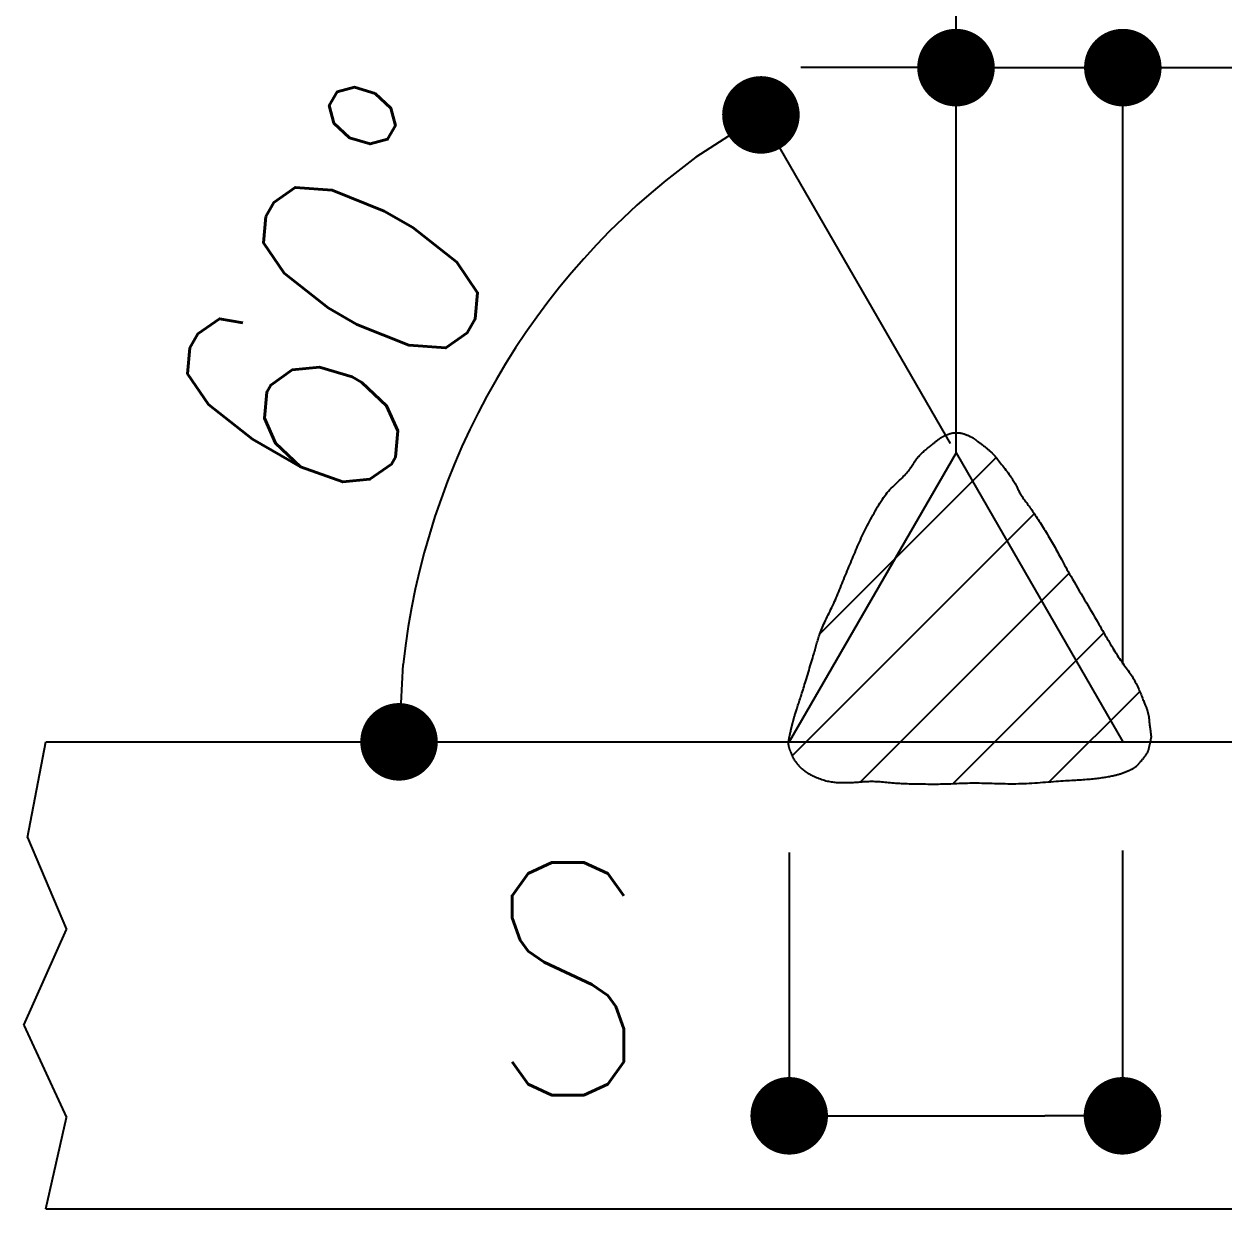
# Model space of a CAD drawing. Header units: millimetres. Extents: x 0 to 18796, y -11 to 7128.
# Drawn here: x 8057.8 to 8181.6, y 5659.2 to 5781.4 of the extents above; entities that cross this region are included whole.
import ezdxf

# ---------------------------------------------------------------- set-up
doc = ezdxf.new("R2010")
doc.units = ezdxf.units.MM
doc.header["$LTSCALE"] = 5
doc.layers.get('0').update_dxf_attribs({"color": 255})
doc.layers.add('寸法', color=4, linetype='Continuous')
doc.layers.add('金物', color=142, linetype='Continuous')
doc.styles.add('04setumei', font='simplex.shx', dxfattribs={"width": 0.7, "height": 2.5, "bigfont": 'extfont2.shx'})

# ---------------------------------------------------------------- blocks, each defined once
blk = doc.blocks.new('_Dot')
at = {"color": 0, "linetype": 'ByBlock', "lineweight": -2}
blk.add_line((-0.5, 0), (-1, 0), dxfattribs=at)
at = {"color": 0, "linetype": 'ByBlock', "const_width": 0.5}
blk.add_lwpolyline([(-0.25, 0, 1), (0.25, 0, 1)], format="xyb", close=True, dxfattribs=at)

msp = doc.modelspace()

# ---------------------------------------------------------------- linework, layer by layer
at = {"layer": '寸法'}
for p, q in [((8145.973, 5776.91), (8137.973, 5776.91)), ((8153.973, 5745.175), (8153.973, 5776.91)), ((8153.973, 5776.91), (8171.182, 5776.91)), ((8171.182, 5715.368), (8171.182, 5776.91)), ((8179.182, 5776.91), (8187.182, 5776.91)), ((8153.415, 5738.142), (8133.847, 5772.033)), ((8153.287, 5739.141), (8153.317, 5739.151)), ((8153.317, 5739.151), (8153.348, 5739.161)), ((8153.348, 5739.161), (8153.378, 5739.17)), ((8153.378, 5739.17), (8153.407, 5739.179)), ((8153.407, 5739.179), (8153.437, 5739.187)), ((8153.437, 5739.187), (8153.467, 5739.195)), ((8153.467, 5739.195), (8153.496, 5739.202)), ((8153.496, 5739.202), (8153.525, 5739.208)), ((8153.525, 5739.208), (8153.554, 5739.214)), ((8153.554, 5739.214), (8153.581, 5739.22)), ((8153.581, 5739.22), (8153.608, 5739.224)), ((8153.608, 5739.224), (8153.635, 5739.228)), ((8153.635, 5739.228), (8153.662, 5739.232)), ((8153.662, 5739.232), (8153.688, 5739.235)), ((8153.688, 5739.235), (8153.715, 5739.238)), ((8153.715, 5739.238), (8153.742, 5739.24)), ((8153.742, 5739.24), (8153.768, 5739.242)), ((8153.768, 5739.242), (8153.796, 5739.244)), ((8153.796, 5739.244), (8153.824, 5739.245)), ((8153.824, 5739.245), (8153.852, 5739.246)), ((8153.852, 5739.246), (8153.88, 5739.247)), ((8153.88, 5739.247), (8153.91, 5739.247)), ((8153.91, 5739.247), (8153.941, 5739.247)), ((8153.941, 5739.247), (8153.973, 5739.247)), ((8153.973, 5739.247), (8154.005, 5739.247)), ((8154.005, 5739.247), (8154.036, 5739.247)), ((8154.036, 5739.247), (8154.068, 5739.247)), ((8154.068, 5739.247), (8154.101, 5739.248)), ((8154.101, 5739.248), (8154.133, 5739.248)), ((8154.133, 5739.248), (8154.166, 5739.248)), ((8154.166, 5739.248), (8154.199, 5739.248)), ((8154.199, 5739.248), (8154.233, 5739.247)), ((8154.233, 5739.247), (8154.267, 5739.246)), ((8154.267, 5739.246), (8154.303, 5739.244)), ((8154.303, 5739.244), (8154.34, 5739.24)), ((8154.34, 5739.24), (8154.378, 5739.236)), ((8154.378, 5739.236), (8154.418, 5739.23)), ((8154.418, 5739.23), (8154.459, 5739.223)), ((8154.459, 5739.223), (8154.501, 5739.215)), ((8154.501, 5739.215), (8154.546, 5739.204)), ((8154.546, 5739.204), (8154.593, 5739.192)), ((8154.593, 5739.192), (8154.642, 5739.178)), ((8154.642, 5739.178), (8154.695, 5739.162)), ((8154.695, 5739.162), (8154.751, 5739.144)), ((8151.31, 5737.878), (8151.394, 5737.946)), ((8151.394, 5737.946), (8151.473, 5738.011)), ((8151.473, 5738.011), (8151.549, 5738.072)), ((8151.549, 5738.072), (8151.619, 5738.13)), ((8151.619, 5738.13), (8151.685, 5738.185)), ((8151.685, 5738.185), (8151.747, 5738.237)), ((8151.747, 5738.237), (8151.806, 5738.285)), ((8151.806, 5738.285), (8151.862, 5738.33)), ((8151.862, 5738.33), (8151.914, 5738.372)), ((8151.914, 5738.372), (8151.965, 5738.412)), ((8151.965, 5738.412), (8152.013, 5738.45)), ((8152.013, 5738.45), (8152.059, 5738.485)), ((8152.059, 5738.485), (8152.103, 5738.518)), ((8152.103, 5738.518), (8152.146, 5738.55)), ((8152.146, 5738.55), (8152.188, 5738.58)), ((8152.188, 5738.58), (8152.228, 5738.609)), ((8152.228, 5738.609), (8152.268, 5738.637)), ((8152.268, 5738.637), (8152.307, 5738.664)), ((8152.307, 5738.664), (8152.346, 5738.691)), ((8152.346, 5738.691), (8152.386, 5738.717)), ((8152.386, 5738.717), (8152.426, 5738.743)), ((8152.426, 5738.743), (8152.465, 5738.768)), ((8152.465, 5738.768), (8152.502, 5738.792)), ((8152.502, 5738.792), (8152.539, 5738.813)), ((8152.539, 5738.813), (8152.573, 5738.833)), ((8152.573, 5738.833), (8152.607, 5738.852)), ((8152.607, 5738.852), (8152.64, 5738.869)), ((8152.64, 5738.869), (8152.672, 5738.885)), ((8152.672, 5738.885), (8152.704, 5738.9)), ((8152.704, 5738.9), (8152.734, 5738.915)), ((8152.734, 5738.915), (8152.764, 5738.928)), ((8152.764, 5738.928), (8152.794, 5738.942)), ((8152.794, 5738.942), (8152.824, 5738.954)), ((8152.824, 5738.954), (8152.854, 5738.967)), ((8152.854, 5738.967), (8152.884, 5738.98)), ((8152.884, 5738.98), (8152.914, 5738.992)), ((8152.914, 5738.992), (8152.945, 5739.005)), ((8152.945, 5739.005), (8152.976, 5739.018)), ((8152.976, 5739.018), (8153.008, 5739.032)), ((8153.008, 5739.032), (8153.039, 5739.045)), ((8153.039, 5739.045), (8153.071, 5739.058)), ((8153.071, 5739.058), (8153.102, 5739.071)), ((8153.102, 5739.071), (8153.133, 5739.083)), ((8153.133, 5739.083), (8153.164, 5739.095)), ((8153.164, 5739.095), (8153.195, 5739.108)), ((8153.195, 5739.108), (8153.226, 5739.119)), ((8153.226, 5739.119), (8153.256, 5739.13)), ((8153.256, 5739.13), (8153.287, 5739.141)), ((8154.751, 5739.144), (8154.81, 5739.125)), ((8154.81, 5739.125), (8154.87, 5739.104)), ((8154.87, 5739.104), (8154.932, 5739.081)), ((8154.932, 5739.081), (8154.995, 5739.058)), ((8154.995, 5739.058), (8155.06, 5739.034)), ((8155.06, 5739.034), (8155.124, 5739.009)), ((8155.124, 5739.009), (8155.188, 5738.983)), ((8155.188, 5738.983), (8155.251, 5738.957)), ((8155.251, 5738.957), (8155.314, 5738.93)), ((8155.314, 5738.93), (8155.375, 5738.904)), ((8155.375, 5738.904), (8155.433, 5738.877)), ((8155.433, 5738.877), (8155.49, 5738.851)), ((8155.49, 5738.851), (8155.543, 5738.825)), ((8155.543, 5738.825), (8155.593, 5738.799)), ((8155.593, 5738.799), (8155.64, 5738.774)), ((8155.64, 5738.774), (8155.684, 5738.749)), ((8155.684, 5738.749), (8155.726, 5738.724)), ((8155.726, 5738.724), (8155.765, 5738.698)), ((8155.765, 5738.698), (8155.802, 5738.673)), ((8155.802, 5738.673), (8155.838, 5738.648)), ((8155.838, 5738.648), (8155.873, 5738.622)), ((8155.873, 5738.622), (8155.907, 5738.596)), ((8155.907, 5738.596), (8155.941, 5738.569)), ((8155.941, 5738.569), (8155.974, 5738.542)), ((8155.974, 5738.542), (8156.008, 5738.514)), ((8156.008, 5738.514), (8156.043, 5738.486)), ((8156.043, 5738.486), (8156.078, 5738.458)), ((8156.078, 5738.458), (8156.115, 5738.428)), ((8156.115, 5738.428), (8156.154, 5738.398)), ((8156.154, 5738.398), (8156.194, 5738.367)), ((8156.194, 5738.367), (8156.237, 5738.335)), ((8156.237, 5738.335), (8156.281, 5738.302)), ((8156.281, 5738.302), (8156.327, 5738.269)), ((8156.327, 5738.269), (8156.373, 5738.236)), ((8156.373, 5738.236), (8156.421, 5738.202)), ((8156.421, 5738.202), (8156.469, 5738.168)), ((8156.469, 5738.168), (8156.518, 5738.134)), ((8156.518, 5738.134), (8156.568, 5738.098)), ((8156.568, 5738.098), (8156.618, 5738.063)), ((8156.618, 5738.063), (8156.669, 5738.026)), ((8156.669, 5738.026), (8156.72, 5737.988)), ((8156.72, 5737.988), (8156.772, 5737.949)), ((8156.772, 5737.949), (8156.825, 5737.909)), ((8153.973, 5737.175), (8136.764, 5707.368)), ((8139.918, 5718.505), (8158.115, 5736.702)), ((8149.973, 5736.635), (8150.047, 5736.726)), ((8150.047, 5736.726), (8150.126, 5736.816)), ((8150.126, 5736.816), (8150.209, 5736.905)), ((8150.209, 5736.905), (8150.295, 5736.994)), ((8150.295, 5736.994), (8150.384, 5737.082)), ((8150.384, 5737.082), (8150.475, 5737.169)), ((8150.475, 5737.169), (8150.569, 5737.255)), ((8150.569, 5737.255), (8150.663, 5737.339)), ((8150.663, 5737.339), (8150.758, 5737.422)), ((8150.758, 5737.422), (8150.853, 5737.503)), ((8150.853, 5737.503), (8150.948, 5737.583)), ((8150.948, 5737.583), (8151.041, 5737.66)), ((8151.041, 5737.66), (8151.133, 5737.735)), ((8151.133, 5737.735), (8151.223, 5737.808)), ((8151.223, 5737.808), (8151.31, 5737.878)), ((8153.973, 5737.175), (8171.182, 5707.368)), ((8156.825, 5737.909), (8156.878, 5737.868)), ((8156.878, 5737.868), (8156.932, 5737.826)), ((8156.932, 5737.826), (8156.986, 5737.783)), ((8156.986, 5737.783), (8157.04, 5737.738)), ((8157.04, 5737.738), (8157.095, 5737.691)), ((8157.095, 5737.691), (8157.148, 5737.645)), ((8157.148, 5737.645), (8157.201, 5737.6)), ((8157.201, 5737.6), (8157.253, 5737.557)), ((8157.253, 5737.557), (8157.305, 5737.514)), ((8157.305, 5737.514), (8157.357, 5737.471)), ((8157.357, 5737.471), (8157.408, 5737.428)), ((8157.408, 5737.428), (8157.461, 5737.383)), ((8157.461, 5737.383), (8157.514, 5737.336)), ((8157.514, 5737.336), (8157.568, 5737.287)), ((8157.568, 5737.287), (8157.625, 5737.234)), ((8157.625, 5737.234), (8157.683, 5737.178)), ((8157.683, 5737.178), (8157.744, 5737.117)), ((8157.744, 5737.117), (8157.807, 5737.051)), ((8157.807, 5737.051), (8157.874, 5736.98)), ((8157.874, 5736.98), (8157.943, 5736.902)), ((8157.943, 5736.902), (8158.017, 5736.818)), ((8158.017, 5736.818), (8158.095, 5736.726)), ((8158.095, 5736.726), (8158.179, 5736.625)), ((8149.149, 5735.431), (8149.23, 5735.542)), ((8149.23, 5735.542), (8149.306, 5735.651)), ((8149.306, 5735.651), (8149.378, 5735.757)), ((8149.378, 5735.757), (8149.446, 5735.862)), ((8149.446, 5735.862), (8149.513, 5735.964)), ((8149.513, 5735.964), (8149.578, 5736.064)), ((8149.578, 5736.064), (8149.642, 5736.163)), ((8149.642, 5736.163), (8149.706, 5736.26)), ((8149.706, 5736.26), (8149.77, 5736.356)), ((8149.77, 5736.356), (8149.835, 5736.45)), ((8149.835, 5736.45), (8149.903, 5736.543)), ((8149.903, 5736.543), (8149.973, 5736.635)), ((8158.179, 5736.625), (8158.27, 5736.513)), ((8158.27, 5736.513), (8158.366, 5736.393)), ((8158.366, 5736.393), (8158.468, 5736.264)), ((8158.468, 5736.264), (8158.574, 5736.129)), ((8158.574, 5736.129), (8158.682, 5735.988)), ((8158.682, 5735.988), (8158.793, 5735.843)), ((8158.793, 5735.843), (8158.906, 5735.695)), ((8158.906, 5735.695), (8159.018, 5735.546)), ((8159.018, 5735.546), (8159.13, 5735.396)), ((8147.865, 5734.09), (8148.005, 5734.22)), ((8148.005, 5734.22), (8148.142, 5734.349)), ((8148.142, 5734.349), (8148.276, 5734.475)), ((8148.276, 5734.475), (8148.406, 5734.599)), ((8148.406, 5734.599), (8148.531, 5734.722)), ((8148.531, 5734.722), (8148.651, 5734.843)), ((8148.651, 5734.843), (8148.765, 5734.964)), ((8148.765, 5734.964), (8148.871, 5735.084)), ((8148.871, 5735.084), (8148.971, 5735.202)), ((8148.971, 5735.202), (8149.063, 5735.318)), ((8149.063, 5735.318), (8149.149, 5735.431)), ((8159.13, 5735.396), (8159.239, 5735.247)), ((8159.239, 5735.247), (8159.347, 5735.1)), ((8159.347, 5735.1), (8159.451, 5734.956)), ((8159.451, 5734.956), (8159.55, 5734.817)), ((8159.55, 5734.817), (8159.644, 5734.683)), ((8159.644, 5734.683), (8159.731, 5734.557)), ((8159.731, 5734.557), (8159.81, 5734.439)), ((8159.81, 5734.439), (8159.882, 5734.329)), ((8159.882, 5734.329), (8159.948, 5734.224)), ((8159.948, 5734.224), (8160.006, 5734.124)), ((8146.752, 5732.91), (8146.884, 5733.073)), ((8146.884, 5733.073), (8147.019, 5733.231)), ((8147.019, 5733.231), (8147.158, 5733.385)), ((8147.158, 5733.385), (8147.298, 5733.534)), ((8147.298, 5733.534), (8147.44, 5733.678)), ((8147.44, 5733.678), (8147.582, 5733.819)), ((8147.582, 5733.819), (8147.724, 5733.956)), ((8147.724, 5733.956), (8147.865, 5734.09)), ((8160.006, 5734.124), (8160.06, 5734.028)), ((8160.06, 5734.028), (8160.109, 5733.937)), ((8160.109, 5733.937), (8160.155, 5733.848)), ((8160.155, 5733.848), (8160.198, 5733.761)), ((8160.198, 5733.761), (8160.24, 5733.676)), ((8160.24, 5733.676), (8160.28, 5733.591)), ((8160.28, 5733.591), (8160.32, 5733.508)), ((8160.32, 5733.508), (8160.361, 5733.423)), ((8160.361, 5733.423), (8160.403, 5733.337)), ((8160.403, 5733.337), (8160.448, 5733.249)), ((8160.448, 5733.249), (8160.496, 5733.159)), ((8160.496, 5733.159), (8160.549, 5733.066)), ((8160.549, 5733.066), (8160.605, 5732.969)), ((8160.605, 5732.969), (8160.668, 5732.867)), ((8145.878, 5731.595), (8146.001, 5731.799)), ((8146.001, 5731.799), (8146.124, 5731.999)), ((8146.124, 5731.999), (8146.249, 5732.194)), ((8146.249, 5732.194), (8146.374, 5732.383)), ((8146.374, 5732.383), (8146.499, 5732.565)), ((8146.499, 5732.565), (8146.624, 5732.741)), ((8146.624, 5732.741), (8146.752, 5732.91)), ((8160.668, 5732.867), (8160.735, 5732.762)), ((8160.735, 5732.762), (8160.805, 5732.658)), ((8160.805, 5732.658), (8160.877, 5732.552)), ((8160.877, 5732.552), (8160.951, 5732.446)), ((8160.951, 5732.446), (8161.027, 5732.339)), ((8161.027, 5732.339), (8161.104, 5732.231)), ((8161.104, 5732.231), (8161.184, 5732.121)), ((8161.184, 5732.121), (8161.265, 5732.01)), ((8161.265, 5732.01), (8161.348, 5731.897)), ((8161.348, 5731.897), (8161.433, 5731.781)), ((8161.433, 5731.781), (8161.518, 5731.663)), ((8137.069, 5705.921), (8162.049, 5730.901)), ((8145.163, 5730.313), (8145.279, 5730.53)), ((8145.279, 5730.53), (8145.397, 5730.747)), ((8145.397, 5730.747), (8145.515, 5730.962)), ((8145.515, 5730.962), (8145.635, 5731.176)), ((8145.635, 5731.176), (8145.756, 5731.387)), ((8145.756, 5731.387), (8145.878, 5731.595)), ((8161.518, 5731.663), (8161.605, 5731.542)), ((8161.605, 5731.542), (8161.694, 5731.419)), ((8161.694, 5731.419), (8161.783, 5731.292)), ((8161.783, 5731.292), (8161.873, 5731.161)), ((8161.873, 5731.161), (8161.965, 5731.027)), ((8161.965, 5731.027), (8162.057, 5730.889)), ((8162.057, 5730.889), (8162.15, 5730.747)), ((8162.15, 5730.747), (8162.246, 5730.601)), ((8162.246, 5730.601), (8162.344, 5730.452)), ((8144.608, 5729.24), (8144.715, 5729.451)), ((8144.715, 5729.451), (8144.824, 5729.664)), ((8144.824, 5729.664), (8144.935, 5729.879)), ((8144.935, 5729.879), (8145.048, 5730.096)), ((8145.048, 5730.096), (8145.163, 5730.313)), ((8162.344, 5730.452), (8162.443, 5730.298)), ((8162.443, 5730.298), (8162.545, 5730.142)), ((8162.545, 5730.142), (8162.647, 5729.983)), ((8162.647, 5729.983), (8162.751, 5729.821)), ((8162.751, 5729.821), (8162.856, 5729.656)), ((8162.856, 5729.656), (8162.962, 5729.489)), ((8162.962, 5729.489), (8163.068, 5729.321)), ((8163.068, 5729.321), (8163.174, 5729.15)), ((8144.011, 5727.975), (8144.106, 5728.187)), ((8144.106, 5728.187), (8144.202, 5728.399)), ((8144.202, 5728.399), (8144.301, 5728.61)), ((8144.301, 5728.61), (8144.401, 5728.821)), ((8144.401, 5728.821), (8144.503, 5729.031)), ((8144.503, 5729.031), (8144.608, 5729.24)), ((8163.174, 5729.15), (8163.28, 5728.979)), ((8163.28, 5728.979), (8163.387, 5728.806)), ((8163.387, 5728.806), (8163.493, 5728.632)), ((8163.493, 5728.632), (8163.598, 5728.457)), ((8163.598, 5728.457), (8163.703, 5728.282)), ((8163.703, 5728.282), (8163.806, 5728.106)), ((8163.806, 5728.106), (8163.907, 5727.933)), ((8143.464, 5726.697), (8143.554, 5726.911)), ((8143.554, 5726.911), (8143.643, 5727.124)), ((8143.643, 5727.124), (8143.734, 5727.337)), ((8143.734, 5727.337), (8143.825, 5727.55)), ((8143.825, 5727.55), (8143.917, 5727.762)), ((8143.917, 5727.762), (8144.011, 5727.975)), ((8163.907, 5727.933), (8164.005, 5727.761)), ((8164.005, 5727.761), (8164.1, 5727.591)), ((8164.1, 5727.591), (8164.194, 5727.423)), ((8164.194, 5727.423), (8164.286, 5727.254)), ((8164.286, 5727.254), (8164.378, 5727.084)), ((8164.378, 5727.084), (8164.471, 5726.912)), ((8164.471, 5726.912), (8164.563, 5726.738)), ((8142.927, 5725.42), (8143.017, 5725.633)), ((8143.017, 5725.633), (8143.107, 5725.846)), ((8143.107, 5725.846), (8143.197, 5726.058)), ((8143.197, 5726.058), (8143.286, 5726.271)), ((8143.286, 5726.271), (8143.375, 5726.484)), ((8143.375, 5726.484), (8143.464, 5726.697)), ((8164.563, 5726.738), (8164.658, 5726.561)), ((8164.658, 5726.561), (8164.756, 5726.38)), ((8164.756, 5726.38), (8164.855, 5726.194)), ((8164.855, 5726.194), (8164.959, 5726.002)), ((8164.959, 5726.002), (8165.067, 5725.803)), ((8165.067, 5725.803), (8165.18, 5725.597)), ((8165.18, 5725.597), (8165.298, 5725.383)), ((8142.398, 5724.127), (8142.485, 5724.343)), ((8142.485, 5724.343), (8142.572, 5724.559)), ((8142.572, 5724.559), (8142.66, 5724.776)), ((8142.66, 5724.776), (8142.748, 5724.991)), ((8142.748, 5724.991), (8142.837, 5725.206)), ((8142.837, 5725.206), (8142.927, 5725.42)), ((8144.12, 5703.237), (8165.647, 5724.765)), ((8165.298, 5725.383), (8165.423, 5725.159)), ((8165.423, 5725.159), (8165.555, 5724.926)), ((8165.555, 5724.926), (8165.696, 5724.679)), ((8165.696, 5724.679), (8165.846, 5724.417)), ((8165.846, 5724.417), (8166.004, 5724.142)), ((8141.879, 5722.846), (8141.965, 5723.056)), ((8141.965, 5723.056), (8142.052, 5723.268)), ((8142.052, 5723.268), (8142.138, 5723.481)), ((8142.138, 5723.481), (8142.224, 5723.696)), ((8142.224, 5723.696), (8142.311, 5723.911)), ((8142.311, 5723.911), (8142.398, 5724.127)), ((8166.004, 5724.142), (8166.169, 5723.856)), ((8166.169, 5723.856), (8166.339, 5723.56)), ((8166.339, 5723.56), (8166.515, 5723.258)), ((8166.515, 5723.258), (8166.694, 5722.95)), ((8141.352, 5721.628), (8141.443, 5721.827)), ((8141.443, 5721.827), (8141.532, 5722.026)), ((8141.532, 5722.026), (8141.619, 5722.227)), ((8141.619, 5722.227), (8141.706, 5722.431)), ((8141.706, 5722.431), (8141.792, 5722.637)), ((8141.792, 5722.637), (8141.879, 5722.846)), ((8166.694, 5722.95), (8166.875, 5722.638)), ((8166.875, 5722.638), (8167.057, 5722.324)), ((8167.057, 5722.324), (8167.24, 5722.012)), ((8167.24, 5722.012), (8167.421, 5721.701)), ((8140.789, 5720.457), (8140.883, 5720.648)), ((8140.883, 5720.648), (8140.978, 5720.842)), ((8140.978, 5720.842), (8141.072, 5721.036)), ((8141.072, 5721.036), (8141.166, 5721.232)), ((8141.166, 5721.232), (8141.26, 5721.43)), ((8141.26, 5721.43), (8141.352, 5721.628)), ((8167.421, 5721.701), (8167.6, 5721.395)), ((8167.6, 5721.395), (8167.775, 5721.095)), ((8167.775, 5721.095), (8167.946, 5720.803)), ((8167.946, 5720.803), (8168.11, 5720.521)), ((8140.187, 5719.182), (8140.264, 5719.355)), ((8140.264, 5719.355), (8140.345, 5719.532)), ((8140.345, 5719.532), (8140.429, 5719.712)), ((8140.429, 5719.712), (8140.516, 5719.895)), ((8140.516, 5719.895), (8140.605, 5720.08)), ((8140.605, 5720.08), (8140.696, 5720.267)), ((8140.696, 5720.267), (8140.789, 5720.457)), ((8168.11, 5720.521), (8168.268, 5720.252)), ((8168.268, 5720.252), (8168.418, 5719.996)), ((8168.418, 5719.996), (8168.56, 5719.752)), ((8168.56, 5719.752), (8168.699, 5719.514)), ((8168.699, 5719.514), (8168.833, 5719.283)), ((8139.742, 5717.97), (8139.783, 5718.104)), ((8139.783, 5718.104), (8139.827, 5718.241)), ((8139.827, 5718.241), (8139.875, 5718.382)), ((8139.875, 5718.382), (8139.927, 5718.529)), ((8139.927, 5718.529), (8139.984, 5718.683)), ((8139.984, 5718.683), (8140.046, 5718.844)), ((8140.046, 5718.844), (8140.114, 5719.011)), ((8140.114, 5719.011), (8140.187, 5719.182)), ((8153.681, 5703.064), (8169.224, 5718.607)), ((8168.833, 5719.283), (8168.964, 5719.057)), ((8168.964, 5719.057), (8169.091, 5718.837)), ((8169.091, 5718.837), (8169.216, 5718.622)), ((8169.216, 5718.622), (8169.337, 5718.412)), ((8169.337, 5718.412), (8169.457, 5718.207)), ((8169.457, 5718.207), (8169.574, 5718.005)), ((8139.401, 5716.735), (8139.444, 5716.888)), ((8139.444, 5716.888), (8139.485, 5717.035)), ((8139.485, 5717.035), (8139.523, 5717.177)), ((8139.523, 5717.177), (8139.559, 5717.313)), ((8139.559, 5717.313), (8139.595, 5717.447)), ((8139.595, 5717.447), (8139.631, 5717.578)), ((8139.631, 5717.578), (8139.667, 5717.709)), ((8139.667, 5717.709), (8139.703, 5717.839)), ((8139.703, 5717.839), (8139.742, 5717.97)), ((8169.574, 5718.005), (8169.691, 5717.807)), ((8169.691, 5717.807), (8169.805, 5717.613)), ((8169.805, 5717.613), (8169.919, 5717.422)), ((8169.919, 5717.422), (8170.032, 5717.233)), ((8170.032, 5717.233), (8170.145, 5717.047)), ((8170.145, 5717.047), (8170.257, 5716.863)), ((8139.006, 5715.418), (8139.07, 5715.629)), ((8139.07, 5715.629), (8139.132, 5715.835)), ((8139.132, 5715.835), (8139.192, 5716.034)), ((8139.192, 5716.034), (8139.249, 5716.224)), ((8139.249, 5716.224), (8139.304, 5716.404)), ((8139.304, 5716.404), (8139.355, 5716.574)), ((8139.355, 5716.574), (8139.401, 5716.735)), ((8170.257, 5716.863), (8170.371, 5716.68)), ((8170.371, 5716.68), (8170.484, 5716.498)), ((8170.484, 5716.498), (8170.6, 5716.319)), ((8170.6, 5716.319), (8170.715, 5716.144)), ((8170.715, 5716.144), (8170.831, 5715.973)), ((8170.831, 5715.973), (8170.947, 5715.806)), ((8170.947, 5715.806), (8171.063, 5715.642)), ((8171.063, 5715.642), (8171.178, 5715.481)), ((8138.675, 5714.318), (8138.742, 5714.539)), ((8138.742, 5714.539), (8138.809, 5714.761)), ((8138.809, 5714.761), (8138.875, 5714.982)), ((8138.875, 5714.982), (8138.941, 5715.202)), ((8138.941, 5715.202), (8139.006, 5715.418)), ((8171.178, 5715.481), (8171.292, 5715.323)), ((8171.292, 5715.323), (8171.405, 5715.168)), ((8171.405, 5715.168), (8171.517, 5715.015)), ((8171.517, 5715.015), (8171.626, 5714.863)), ((8171.626, 5714.863), (8171.733, 5714.713)), ((8171.733, 5714.713), (8171.837, 5714.565)), ((8171.837, 5714.565), (8171.939, 5714.418)), ((8171.939, 5714.418), (8172.037, 5714.271)), ((8138.298, 5713.081), (8138.357, 5713.27)), ((8138.357, 5713.27), (8138.417, 5713.467)), ((8138.417, 5713.467), (8138.479, 5713.672)), ((8138.479, 5713.672), (8138.543, 5713.883)), ((8138.543, 5713.883), (8138.609, 5714.098)), ((8138.609, 5714.098), (8138.675, 5714.318)), ((8172.037, 5714.271), (8172.132, 5714.125)), ((8172.132, 5714.125), (8172.223, 5713.979)), ((8172.223, 5713.979), (8172.309, 5713.833)), ((8172.309, 5713.833), (8172.392, 5713.687)), ((8172.392, 5713.687), (8172.471, 5713.539)), ((8172.471, 5713.539), (8172.548, 5713.392)), ((8172.548, 5713.392), (8172.621, 5713.244)), ((8172.621, 5713.244), (8172.691, 5713.097)), ((8137.884, 5711.787), (8137.932, 5711.935)), ((8137.932, 5711.935), (8137.982, 5712.087)), ((8137.982, 5712.087), (8138.033, 5712.242)), ((8138.033, 5712.242), (8138.084, 5712.401)), ((8138.084, 5712.401), (8138.137, 5712.565)), ((8138.137, 5712.565), (8138.189, 5712.732)), ((8138.189, 5712.732), (8138.243, 5712.903)), ((8138.243, 5712.903), (8138.298, 5713.081)), ((8163.598, 5703.246), (8172.925, 5712.572)), ((8172.691, 5713.097), (8172.758, 5712.951)), ((8172.758, 5712.951), (8172.823, 5712.807)), ((8172.823, 5712.807), (8172.885, 5712.664)), ((8172.885, 5712.664), (8172.946, 5712.523)), ((8172.946, 5712.523), (8173.003, 5712.385)), ((8173.003, 5712.385), (8173.058, 5712.251)), ((8173.058, 5712.251), (8173.111, 5712.119)), ((8173.111, 5712.119), (8173.163, 5711.992)), ((8173.163, 5711.992), (8173.212, 5711.869)), ((8137.505, 5710.631), (8137.541, 5710.744)), ((8137.541, 5710.744), (8137.579, 5710.861)), ((8137.579, 5710.861), (8137.618, 5710.982)), ((8137.618, 5710.982), (8137.659, 5711.107)), ((8137.659, 5711.107), (8137.701, 5711.235)), ((8137.701, 5711.235), (8137.745, 5711.367)), ((8137.745, 5711.367), (8137.79, 5711.503)), ((8137.79, 5711.503), (8137.836, 5711.643)), ((8137.836, 5711.643), (8137.884, 5711.787)), ((8173.212, 5711.869), (8173.259, 5711.75)), ((8173.259, 5711.75), (8173.306, 5711.636)), ((8173.306, 5711.636), (8173.35, 5711.529)), ((8173.35, 5711.529), (8173.392, 5711.427)), ((8173.392, 5711.427), (8173.431, 5711.332)), ((8173.431, 5711.332), (8173.468, 5711.243)), ((8173.468, 5711.243), (8173.502, 5711.158)), ((8173.502, 5711.158), (8173.534, 5711.079)), ((8173.534, 5711.079), (8173.563, 5711.003)), ((8173.563, 5711.003), (8173.591, 5710.931)), ((8173.591, 5710.931), (8173.617, 5710.861)), ((8173.617, 5710.861), (8173.641, 5710.794)), ((8173.641, 5710.794), (8173.663, 5710.728)), ((8173.663, 5710.728), (8173.684, 5710.664)), ((8137.151, 5709.382), (8137.167, 5709.447)), ((8137.167, 5709.447), (8137.184, 5709.511)), ((8137.184, 5709.511), (8137.201, 5709.575)), ((8137.201, 5709.575), (8137.217, 5709.639)), ((8137.217, 5709.639), (8137.235, 5709.704)), ((8137.235, 5709.704), (8137.252, 5709.77)), ((8137.252, 5709.77), (8137.271, 5709.839)), ((8137.271, 5709.839), (8137.29, 5709.909)), ((8137.29, 5709.909), (8137.311, 5709.983)), ((8137.311, 5709.983), (8137.333, 5710.06)), ((8137.333, 5710.06), (8137.357, 5710.142)), ((8137.357, 5710.142), (8137.382, 5710.228)), ((8137.382, 5710.228), (8137.409, 5710.32)), ((8137.409, 5710.32), (8137.439, 5710.418)), ((8137.439, 5710.418), (8137.471, 5710.521)), ((8137.471, 5710.521), (8137.505, 5710.631)), ((8173.684, 5710.664), (8173.704, 5710.599)), ((8173.704, 5710.599), (8173.724, 5710.535)), ((8173.724, 5710.535), (8173.743, 5710.47)), ((8173.743, 5710.47), (8173.761, 5710.404)), ((8173.761, 5710.404), (8173.778, 5710.336)), ((8173.778, 5710.336), (8173.796, 5710.265)), ((8173.796, 5710.265), (8173.812, 5710.193)), ((8173.812, 5710.193), (8173.827, 5710.122)), ((8173.827, 5710.122), (8173.84, 5710.052)), ((8173.84, 5710.052), (8173.851, 5709.981)), ((8173.851, 5709.981), (8173.861, 5709.912)), ((8173.861, 5709.912), (8173.871, 5709.843)), ((8173.871, 5709.843), (8173.878, 5709.774)), ((8173.878, 5709.774), (8173.886, 5709.705)), ((8173.886, 5709.705), (8173.892, 5709.636)), ((8173.892, 5709.636), (8173.898, 5709.567)), ((8173.898, 5709.567), (8173.904, 5709.498)), ((8173.904, 5709.498), (8173.91, 5709.429)), ((8136.849, 5708.151), (8136.861, 5708.206)), ((8136.861, 5708.206), (8136.874, 5708.264)), ((8136.874, 5708.264), (8136.888, 5708.322)), ((8136.888, 5708.322), (8136.901, 5708.382)), ((8136.901, 5708.382), (8136.916, 5708.444)), ((8136.916, 5708.444), (8136.931, 5708.506)), ((8136.931, 5708.506), (8136.946, 5708.57)), ((8136.946, 5708.57), (8136.961, 5708.635)), ((8136.961, 5708.635), (8136.977, 5708.7)), ((8136.977, 5708.7), (8136.993, 5708.767)), ((8136.993, 5708.767), (8137.01, 5708.834)), ((8137.01, 5708.834), (8137.026, 5708.902)), ((8137.026, 5708.902), (8137.044, 5708.97)), ((8137.044, 5708.97), (8137.061, 5709.039)), ((8137.061, 5709.039), (8137.079, 5709.108)), ((8137.079, 5709.108), (8137.097, 5709.177)), ((8137.097, 5709.177), (8137.115, 5709.247)), ((8137.115, 5709.247), (8137.134, 5709.316)), ((8137.134, 5709.316), (8137.151, 5709.382)), ((8173.91, 5709.429), (8173.916, 5709.359)), ((8173.916, 5709.359), (8173.922, 5709.289)), ((8173.922, 5709.289), (8173.929, 5709.219)), ((8173.929, 5709.219), (8173.937, 5709.147)), ((8173.937, 5709.147), (8173.945, 5709.076)), ((8173.945, 5709.076), (8173.954, 5709.002)), ((8173.954, 5709.002), (8173.964, 5708.928)), ((8173.964, 5708.928), (8173.975, 5708.851)), ((8173.975, 5708.851), (8173.986, 5708.774)), ((8173.986, 5708.774), (8173.997, 5708.696)), ((8173.997, 5708.696), (8174.009, 5708.617)), ((8174.009, 5708.617), (8174.021, 5708.538)), ((8174.021, 5708.538), (8174.032, 5708.46)), ((8174.032, 5708.46), (8174.043, 5708.382)), ((8174.043, 5708.382), (8174.053, 5708.304)), ((8174.053, 5708.304), (8174.063, 5708.228)), ((8174.063, 5708.228), (8174.071, 5708.153)), ((8136.676, 5707.123), (8136.677, 5707.148)), ((8136.676, 5707.099), (8136.676, 5707.123)), ((8136.677, 5707.075), (8136.676, 5707.099)), ((8136.677, 5707.148), (8136.678, 5707.173)), ((8136.677, 5707.075), (8136.679, 5707.049)), ((8136.678, 5707.173), (8136.68, 5707.198)), ((8136.679, 5707.049), (8136.681, 5707.023)), ((8136.68, 5707.198), (8136.682, 5707.224)), ((8136.681, 5707.023), (8136.685, 5706.997)), ((8136.682, 5707.224), (8136.685, 5707.252)), ((8136.685, 5707.252), (8136.689, 5707.281)), ((8136.685, 5706.997), (8136.689, 5706.968)), ((8136.689, 5707.281), (8136.692, 5707.312)), ((8136.689, 5706.968), (8136.694, 5706.938)), ((8136.692, 5707.312), (8136.696, 5707.345)), ((8136.696, 5707.345), (8136.701, 5707.38)), ((8136.701, 5707.38), (8136.705, 5707.417)), ((8136.705, 5707.417), (8136.71, 5707.455)), ((8136.71, 5707.455), (8136.716, 5707.494)), ((8136.716, 5707.494), (8136.723, 5707.534)), ((8136.723, 5707.534), (8136.729, 5707.575)), ((8136.729, 5707.575), (8136.737, 5707.617)), ((8136.737, 5707.617), (8136.745, 5707.66)), ((8136.745, 5707.66), (8136.753, 5707.704)), ((8136.753, 5707.704), (8136.763, 5707.749)), ((8136.763, 5707.749), (8136.772, 5707.795)), ((8136.772, 5707.795), (8136.782, 5707.843)), ((8136.782, 5707.843), (8136.792, 5707.891)), ((8136.792, 5707.891), (8136.802, 5707.941)), ((8136.802, 5707.941), (8136.814, 5707.991)), ((8136.814, 5707.991), (8136.825, 5708.043)), ((8136.825, 5708.043), (8136.837, 5708.096)), ((8136.837, 5708.096), (8136.849, 5708.151)), ((8173.934, 5706.949), (8173.945, 5706.994)), ((8173.945, 5706.994), (8173.956, 5707.04)), ((8173.956, 5707.04), (8173.967, 5707.084)), ((8173.967, 5707.084), (8173.979, 5707.128)), ((8173.979, 5707.128), (8173.991, 5707.172)), ((8173.991, 5707.172), (8174.003, 5707.216)), ((8174.003, 5707.216), (8174.015, 5707.259)), ((8174.015, 5707.259), (8174.026, 5707.303)), ((8174.026, 5707.303), (8174.037, 5707.348)), ((8174.037, 5707.348), (8174.047, 5707.393)), ((8174.047, 5707.393), (8174.057, 5707.44)), ((8174.057, 5707.44), (8174.066, 5707.488)), ((8174.066, 5707.488), (8174.074, 5707.537)), ((8174.071, 5708.153), (8174.079, 5708.08)), ((8174.074, 5707.537), (8174.08, 5707.587)), ((8174.079, 5708.08), (8174.085, 5708.009)), ((8174.08, 5707.587), (8174.086, 5707.64)), ((8174.085, 5708.009), (8174.089, 5707.941)), ((8174.086, 5707.64), (8174.09, 5707.695)), ((8174.089, 5707.941), (8174.092, 5707.875)), ((8174.09, 5707.695), (8174.092, 5707.752)), ((8174.092, 5707.875), (8174.093, 5707.812)), ((8174.092, 5707.752), (8174.093, 5707.812)), ((8136.694, 5706.938), (8136.701, 5706.906)), ((8136.701, 5706.906), (8136.708, 5706.873)), ((8136.708, 5706.873), (8136.716, 5706.839)), ((8136.716, 5706.839), (8136.725, 5706.805)), ((8136.725, 5706.805), (8136.735, 5706.77)), ((8136.735, 5706.77), (8136.746, 5706.736)), ((8136.746, 5706.736), (8136.757, 5706.7)), ((8136.757, 5706.7), (8136.77, 5706.664)), ((8136.77, 5706.664), (8136.783, 5706.627)), ((8136.783, 5706.627), (8136.797, 5706.589)), ((8136.797, 5706.589), (8136.812, 5706.551)), ((8136.812, 5706.551), (8136.827, 5706.511)), ((8136.827, 5706.511), (8136.844, 5706.471)), ((8136.844, 5706.471), (8136.861, 5706.43)), ((8136.861, 5706.43), (8136.879, 5706.388)), ((8136.879, 5706.388), (8136.897, 5706.344)), ((8136.897, 5706.344), (8136.917, 5706.3)), ((8136.917, 5706.3), (8136.938, 5706.254)), ((8136.938, 5706.254), (8136.958, 5706.207)), ((8136.958, 5706.207), (8136.977, 5706.159)), ((8136.977, 5706.159), (8136.996, 5706.11)), ((8136.996, 5706.11), (8137.016, 5706.061)), ((8137.016, 5706.061), (8137.035, 5706.01)), ((8137.035, 5706.01), (8137.055, 5705.958)), ((8137.055, 5705.958), (8137.076, 5705.905)), ((8137.076, 5705.905), (8137.098, 5705.851)), ((8137.098, 5705.851), (8137.121, 5705.797)), ((8137.121, 5705.797), (8137.147, 5705.741)), ((8137.147, 5705.741), (8137.174, 5705.685)), ((8173.345, 5705.712), (8173.388, 5705.768)), ((8173.388, 5705.768), (8173.432, 5705.824)), ((8173.432, 5705.824), (8173.474, 5705.88)), ((8173.474, 5705.88), (8173.516, 5705.935)), ((8173.516, 5705.935), (8173.555, 5705.99)), ((8173.555, 5705.99), (8173.593, 5706.045)), ((8173.593, 5706.045), (8173.629, 5706.099)), ((8173.629, 5706.099), (8173.663, 5706.151)), ((8173.663, 5706.151), (8173.694, 5706.202)), ((8173.694, 5706.202), (8173.722, 5706.251)), ((8173.722, 5706.251), (8173.747, 5706.299)), ((8173.747, 5706.299), (8173.769, 5706.345)), ((8173.769, 5706.345), (8173.789, 5706.39)), ((8173.789, 5706.39), (8173.806, 5706.435)), ((8173.806, 5706.435), (8173.822, 5706.478)), ((8173.822, 5706.478), (8173.836, 5706.521)), ((8173.836, 5706.521), (8173.849, 5706.564)), ((8173.849, 5706.564), (8173.86, 5706.606)), ((8173.86, 5706.606), (8173.871, 5706.648)), ((8173.871, 5706.648), (8173.88, 5706.69)), ((8173.88, 5706.69), (8173.889, 5706.732)), ((8173.889, 5706.732), (8173.898, 5706.775)), ((8173.898, 5706.775), (8173.907, 5706.818)), ((8173.907, 5706.818), (8173.915, 5706.861)), ((8173.915, 5706.861), (8173.925, 5706.904)), ((8173.925, 5706.904), (8173.934, 5706.949)), ((8137.174, 5705.685), (8137.205, 5705.628)), ((8137.205, 5705.628), (8137.238, 5705.57)), ((8137.238, 5705.57), (8137.274, 5705.511)), ((8137.274, 5705.511), (8137.313, 5705.452)), ((8137.313, 5705.452), (8137.356, 5705.392)), ((8137.356, 5705.392), (8137.403, 5705.331)), ((8137.403, 5705.331), (8137.454, 5705.269)), ((8137.454, 5705.269), (8137.506, 5705.204)), ((8137.506, 5705.204), (8137.56, 5705.137)), ((8137.56, 5705.137), (8137.616, 5705.069)), ((8137.616, 5705.069), (8137.675, 5705)), ((8137.675, 5705), (8137.736, 5704.929)), ((8137.736, 5704.929), (8137.799, 5704.858)), ((8137.799, 5704.858), (8137.866, 5704.787)), ((8137.866, 5704.787), (8137.935, 5704.715)), ((8137.935, 5704.715), (8138.008, 5704.643)), ((8138.008, 5704.643), (8138.083, 5704.572)), ((8138.083, 5704.572), (8138.163, 5704.502)), ((8138.163, 5704.502), (8138.245, 5704.433)), ((8171.909, 5704.464), (8171.964, 5704.489)), ((8171.964, 5704.489), (8172.018, 5704.514)), ((8172.018, 5704.514), (8172.071, 5704.54)), ((8172.071, 5704.54), (8172.123, 5704.566)), ((8172.123, 5704.566), (8172.174, 5704.593)), ((8172.174, 5704.593), (8172.224, 5704.62)), ((8172.224, 5704.62), (8172.273, 5704.648)), ((8172.273, 5704.648), (8172.321, 5704.676)), ((8172.321, 5704.676), (8172.368, 5704.705)), ((8172.368, 5704.705), (8172.413, 5704.734)), ((8172.413, 5704.734), (8172.458, 5704.764)), ((8172.458, 5704.764), (8172.501, 5704.795)), ((8172.501, 5704.795), (8172.541, 5704.826)), ((8172.541, 5704.826), (8172.58, 5704.856)), ((8172.58, 5704.856), (8172.617, 5704.888)), ((8172.617, 5704.888), (8172.653, 5704.919)), ((8172.653, 5704.919), (8172.687, 5704.951)), ((8172.687, 5704.951), (8172.72, 5704.984)), ((8172.72, 5704.984), (8172.753, 5705.017)), ((8172.753, 5705.017), (8172.785, 5705.051)), ((8172.785, 5705.051), (8172.817, 5705.085)), ((8172.817, 5705.085), (8172.849, 5705.121)), ((8172.849, 5705.121), (8172.881, 5705.158)), ((8172.881, 5705.158), (8172.914, 5705.195)), ((8172.914, 5705.195), (8172.947, 5705.234)), ((8172.947, 5705.234), (8172.981, 5705.275)), ((8172.981, 5705.275), (8173.016, 5705.316)), ((8173.016, 5705.316), (8173.052, 5705.359)), ((8173.052, 5705.359), (8173.091, 5705.404)), ((8173.091, 5705.404), (8173.131, 5705.451)), ((8173.131, 5705.451), (8173.172, 5705.5)), ((8173.172, 5705.5), (8173.215, 5705.552)), ((8173.215, 5705.552), (8173.258, 5705.604)), ((8173.258, 5705.604), (8173.301, 5705.658)), ((8173.301, 5705.658), (8173.345, 5705.712)), ((8138.245, 5704.433), (8138.331, 5704.366)), ((8138.331, 5704.366), (8138.422, 5704.3)), ((8138.422, 5704.3), (8138.516, 5704.237)), ((8138.516, 5704.237), (8138.614, 5704.175)), ((8138.614, 5704.175), (8138.718, 5704.115)), ((8138.718, 5704.115), (8138.827, 5704.054)), ((8138.827, 5704.054), (8138.942, 5703.994)), ((8138.942, 5703.994), (8139.062, 5703.933)), ((8139.062, 5703.933), (8139.185, 5703.873)), ((8139.185, 5703.873), (8139.313, 5703.813)), ((8139.313, 5703.813), (8139.445, 5703.755)), ((8139.445, 5703.755), (8139.578, 5703.698)), ((8139.578, 5703.698), (8139.714, 5703.642)), ((8139.714, 5703.642), (8139.852, 5703.589)), ((8139.852, 5703.589), (8139.991, 5703.538)), ((8139.991, 5703.538), (8140.129, 5703.489)), ((8140.129, 5703.489), (8140.269, 5703.443)), ((8140.269, 5703.443), (8140.408, 5703.4)), ((8140.408, 5703.4), (8140.545, 5703.361)), ((8140.545, 5703.361), (8140.682, 5703.326)), ((8140.682, 5703.326), (8140.816, 5703.295)), ((8140.816, 5703.295), (8140.949, 5703.268)), ((8140.949, 5703.268), (8141.082, 5703.245)), ((8144.17, 5703.241), (8144.3, 5703.252)), ((8144.3, 5703.252), (8144.432, 5703.262)), ((8144.432, 5703.262), (8144.566, 5703.271)), ((8144.566, 5703.271), (8144.702, 5703.28)), ((8144.702, 5703.28), (8144.842, 5703.287)), ((8144.842, 5703.287), (8144.985, 5703.292)), ((8144.985, 5703.292), (8145.132, 5703.296)), ((8145.132, 5703.296), (8145.283, 5703.296)), ((8145.283, 5703.296), (8145.439, 5703.295)), ((8145.439, 5703.295), (8145.599, 5703.29)), ((8145.599, 5703.29), (8145.763, 5703.283)), ((8145.763, 5703.283), (8145.929, 5703.274)), ((8145.929, 5703.274), (8146.099, 5703.262)), ((8146.099, 5703.262), (8146.272, 5703.249)), ((8146.272, 5703.249), (8146.447, 5703.235)), ((8163.493, 5703.237), (8163.765, 5703.259)), ((8163.765, 5703.259), (8164.031, 5703.279)), ((8164.031, 5703.279), (8164.29, 5703.299)), ((8164.29, 5703.299), (8164.543, 5703.318)), ((8164.543, 5703.318), (8164.788, 5703.336)), ((8164.788, 5703.336), (8165.024, 5703.352)), ((8165.024, 5703.352), (8165.253, 5703.367)), ((8165.253, 5703.367), (8165.477, 5703.381)), ((8165.477, 5703.381), (8165.696, 5703.394)), ((8165.696, 5703.394), (8165.91, 5703.406)), ((8165.91, 5703.406), (8166.119, 5703.418)), ((8166.119, 5703.418), (8166.322, 5703.43)), ((8166.322, 5703.43), (8166.522, 5703.442)), ((8166.522, 5703.442), (8166.717, 5703.453)), ((8166.717, 5703.453), (8166.908, 5703.464)), ((8166.908, 5703.464), (8167.095, 5703.476)), ((8167.095, 5703.476), (8167.277, 5703.488)), ((8167.277, 5703.488), (8167.456, 5703.501)), ((8167.456, 5703.501), (8167.631, 5703.514)), ((8167.631, 5703.514), (8167.802, 5703.528)), ((8167.802, 5703.528), (8167.97, 5703.542)), ((8167.97, 5703.542), (8168.134, 5703.558)), ((8168.134, 5703.558), (8168.295, 5703.575)), ((8168.295, 5703.575), (8168.453, 5703.593)), ((8168.453, 5703.593), (8168.606, 5703.612)), ((8168.606, 5703.612), (8168.755, 5703.632)), ((8168.755, 5703.632), (8168.901, 5703.652)), ((8168.901, 5703.652), (8169.043, 5703.673)), ((8169.043, 5703.673), (8169.18, 5703.695)), ((8169.18, 5703.695), (8169.314, 5703.717)), ((8169.314, 5703.717), (8169.444, 5703.74)), ((8169.444, 5703.74), (8169.57, 5703.763)), ((8169.57, 5703.763), (8169.693, 5703.786)), ((8169.693, 5703.786), (8169.812, 5703.809)), ((8169.812, 5703.809), (8169.927, 5703.833)), ((8169.927, 5703.833), (8170.039, 5703.856)), ((8170.039, 5703.856), (8170.147, 5703.879)), ((8170.147, 5703.879), (8170.252, 5703.902)), ((8170.252, 5703.902), (8170.353, 5703.924)), ((8170.353, 5703.924), (8170.451, 5703.946)), ((8170.451, 5703.946), (8170.544, 5703.968)), ((8170.544, 5703.968), (8170.631, 5703.99)), ((8170.631, 5703.99), (8170.713, 5704.011)), ((8170.713, 5704.011), (8170.789, 5704.032)), ((8170.789, 5704.032), (8170.862, 5704.054)), ((8170.862, 5704.054), (8170.93, 5704.075)), ((8170.93, 5704.075), (8170.995, 5704.096)), ((8170.995, 5704.096), (8171.057, 5704.117)), ((8171.057, 5704.117), (8171.117, 5704.138)), ((8171.117, 5704.138), (8171.175, 5704.16)), ((8171.175, 5704.16), (8171.231, 5704.182)), ((8171.231, 5704.182), (8171.286, 5704.203)), ((8171.286, 5704.203), (8171.341, 5704.226)), ((8171.341, 5704.226), (8171.396, 5704.248)), ((8171.396, 5704.248), (8171.451, 5704.271)), ((8171.451, 5704.271), (8171.508, 5704.294)), ((8171.508, 5704.294), (8171.566, 5704.318)), ((8171.566, 5704.318), (8171.625, 5704.342)), ((8171.625, 5704.342), (8171.683, 5704.367)), ((8171.683, 5704.367), (8171.74, 5704.391)), ((8171.74, 5704.391), (8171.798, 5704.415)), ((8171.798, 5704.415), (8171.854, 5704.439)), ((8171.854, 5704.439), (8171.909, 5704.464)), ((8141.082, 5703.245), (8141.217, 5703.227)), ((8141.217, 5703.227), (8141.352, 5703.211)), ((8141.352, 5703.211), (8141.487, 5703.199)), ((8141.487, 5703.199), (8141.623, 5703.19)), ((8141.623, 5703.19), (8141.759, 5703.183)), ((8141.759, 5703.183), (8141.896, 5703.179)), ((8141.896, 5703.179), (8142.033, 5703.177)), ((8142.033, 5703.177), (8142.17, 5703.176)), ((8142.17, 5703.176), (8142.307, 5703.176)), ((8142.307, 5703.176), (8142.444, 5703.177)), ((8142.444, 5703.177), (8142.581, 5703.179)), ((8142.581, 5703.179), (8142.718, 5703.181)), ((8142.718, 5703.181), (8142.854, 5703.183)), ((8142.854, 5703.183), (8142.991, 5703.184)), ((8142.991, 5703.184), (8143.127, 5703.185)), ((8143.127, 5703.185), (8143.262, 5703.186)), ((8143.262, 5703.186), (8143.394, 5703.189)), ((8143.394, 5703.189), (8143.525, 5703.195)), ((8143.525, 5703.195), (8143.655, 5703.202)), ((8143.655, 5703.202), (8143.783, 5703.211)), ((8143.783, 5703.211), (8143.912, 5703.22)), ((8143.912, 5703.22), (8144.04, 5703.231)), ((8144.04, 5703.231), (8144.17, 5703.241)), ((8146.447, 5703.235), (8146.625, 5703.219)), ((8146.625, 5703.219), (8146.806, 5703.203)), ((8146.806, 5703.203), (8146.989, 5703.187)), ((8146.989, 5703.187), (8147.174, 5703.17)), ((8147.174, 5703.17), (8147.361, 5703.153)), ((8147.361, 5703.153), (8147.55, 5703.137)), ((8147.55, 5703.137), (8147.741, 5703.122)), ((8147.741, 5703.122), (8147.934, 5703.108)), ((8147.934, 5703.108), (8148.128, 5703.095)), ((8148.128, 5703.095), (8148.324, 5703.084)), ((8148.324, 5703.084), (8148.521, 5703.075)), ((8148.521, 5703.075), (8148.72, 5703.067)), ((8148.72, 5703.067), (8148.922, 5703.06)), ((8148.922, 5703.06), (8149.128, 5703.053)), ((8149.128, 5703.053), (8149.336, 5703.047)), ((8149.336, 5703.047), (8149.546, 5703.041)), ((8149.546, 5703.041), (8149.758, 5703.036)), ((8149.758, 5703.036), (8149.972, 5703.032)), ((8149.972, 5703.032), (8150.188, 5703.028)), ((8150.188, 5703.028), (8150.405, 5703.025)), ((8150.405, 5703.025), (8150.623, 5703.022)), ((8150.623, 5703.022), (8150.842, 5703.02)), ((8150.842, 5703.02), (8151.061, 5703.019)), ((8151.061, 5703.019), (8151.28, 5703.018)), ((8151.28, 5703.018), (8151.499, 5703.017)), ((8151.499, 5703.017), (8151.718, 5703.017)), ((8151.718, 5703.017), (8151.936, 5703.018)), ((8151.936, 5703.018), (8152.153, 5703.019)), ((8152.153, 5703.019), (8152.369, 5703.022)), ((8152.369, 5703.022), (8152.583, 5703.026)), ((8152.583, 5703.026), (8152.795, 5703.032)), ((8152.795, 5703.032), (8153.007, 5703.038)), ((8153.007, 5703.038), (8153.218, 5703.045)), ((8153.218, 5703.045), (8153.43, 5703.053)), ((8153.43, 5703.053), (8153.641, 5703.062)), ((8153.641, 5703.062), (8153.854, 5703.071)), ((8153.854, 5703.071), (8154.068, 5703.08)), ((8154.068, 5703.08), (8154.284, 5703.089)), ((8154.284, 5703.089), (8154.502, 5703.097)), ((8154.502, 5703.097), (8154.723, 5703.105)), ((8154.723, 5703.105), (8154.946, 5703.112)), ((8154.946, 5703.112), (8155.174, 5703.119)), ((8155.174, 5703.119), (8155.405, 5703.123)), ((8155.405, 5703.123), (8155.64, 5703.127)), ((8155.64, 5703.127), (8155.881, 5703.129)), ((8155.881, 5703.129), (8156.127, 5703.129)), ((8156.127, 5703.129), (8156.377, 5703.126)), ((8156.377, 5703.126), (8156.632, 5703.122)), ((8156.632, 5703.122), (8156.891, 5703.116)), ((8156.891, 5703.116), (8157.154, 5703.109)), ((8157.154, 5703.109), (8157.419, 5703.101)), ((8157.419, 5703.101), (8157.687, 5703.093)), ((8157.687, 5703.093), (8157.958, 5703.084)), ((8157.958, 5703.084), (8158.23, 5703.076)), ((8158.23, 5703.076), (8158.503, 5703.068)), ((8158.503, 5703.068), (8158.777, 5703.061)), ((8158.777, 5703.061), (8159.052, 5703.055)), ((8159.052, 5703.055), (8159.326, 5703.05)), ((8159.326, 5703.05), (8159.601, 5703.048)), ((8159.601, 5703.048), (8159.874, 5703.047)), ((8159.874, 5703.047), (8160.146, 5703.049)), ((8160.146, 5703.049), (8160.416, 5703.054)), ((8160.416, 5703.054), (8160.687, 5703.062)), ((8160.687, 5703.062), (8160.963, 5703.073)), ((8160.963, 5703.073), (8161.241, 5703.086)), ((8161.241, 5703.086), (8161.523, 5703.101)), ((8161.523, 5703.101), (8161.806, 5703.117)), ((8161.806, 5703.117), (8162.091, 5703.135)), ((8162.091, 5703.135), (8162.375, 5703.154)), ((8162.375, 5703.154), (8162.658, 5703.174)), ((8162.658, 5703.174), (8162.939, 5703.195)), ((8162.939, 5703.195), (8163.219, 5703.216)), ((8163.219, 5703.216), (8163.493, 5703.237)), ((8136.764, 5695.948), (8136.764, 5668.794)), ((8171.146, 5696.149), (8171.146, 5668.794)), ((8144.764, 5668.794), (8163.146, 5668.794))]:
    msp.add_line(p, q, dxfattribs=at)
msp.add_arc((8171.182, 5707.368), 74.668, 126.14192, 173.85836, dxfattribs=at)
at = {"layer": '金物'}
for p, q in [((8153.973, 5737.175), (8153.973, 5842.012)), ((8058.19, 5697.501), (8060.078, 5707.368)), ((8060.078, 5707.368), (8299.494, 5707.368)), ((8058.19, 5697.501), (8062.21, 5687.999)), ((8057.824, 5678.131), (8062.21, 5687.999)), ((8057.824, 5678.131), (8062.21, 5668.629)), ((8060.078, 5659.183), (8062.21, 5668.629)), ((8060.078, 5659.183), (8299.494, 5659.183))]:
    msp.add_line(p, q, dxfattribs=at)

# ---------------------------------------------------------------- block references
at = {"layer": '寸法', "xscale": 8, "yscale": 8, "zscale": 8}
for p in [(8153.973, 5776.91), (8171.146, 5668.794)]:
    msp.add_blockref('_Dot', p, dxfattribs=at)
at = {"layer": '寸法'}
for p, xscale, yscale, zscale, rotation in [((8171.182, 5776.91), 8, 8, 8, 180), ((8133.847, 5772.033), 7.999999999999998, 7.999999999999998, 7.999999999999998, 33.07110097030314), ((8096.513, 5707.368), 7.999999999999997, 7.999999999999997, 7.999999999999997, 266.9291792530464), ((8136.764, 5668.794), 8, 8, 8, 180)]:
    msp.add_blockref('_Dot', p, dxfattribs=dict(at, xscale=xscale, yscale=yscale, zscale=zscale, rotation=rotation))

# ---------------------------------------------------------------- texts
at = {"layer": '寸法', "style": '04setumei', "width": 0.8}
msp.add_text('60°', height=24, rotation=60.00014, dxfattribs=at).set_placement((8091.618, 5728.897))
msp.add_text('S', height=24, dxfattribs=at).set_placement((8105.711, 5670.925))

doc.saveas('drawing.dxf')
